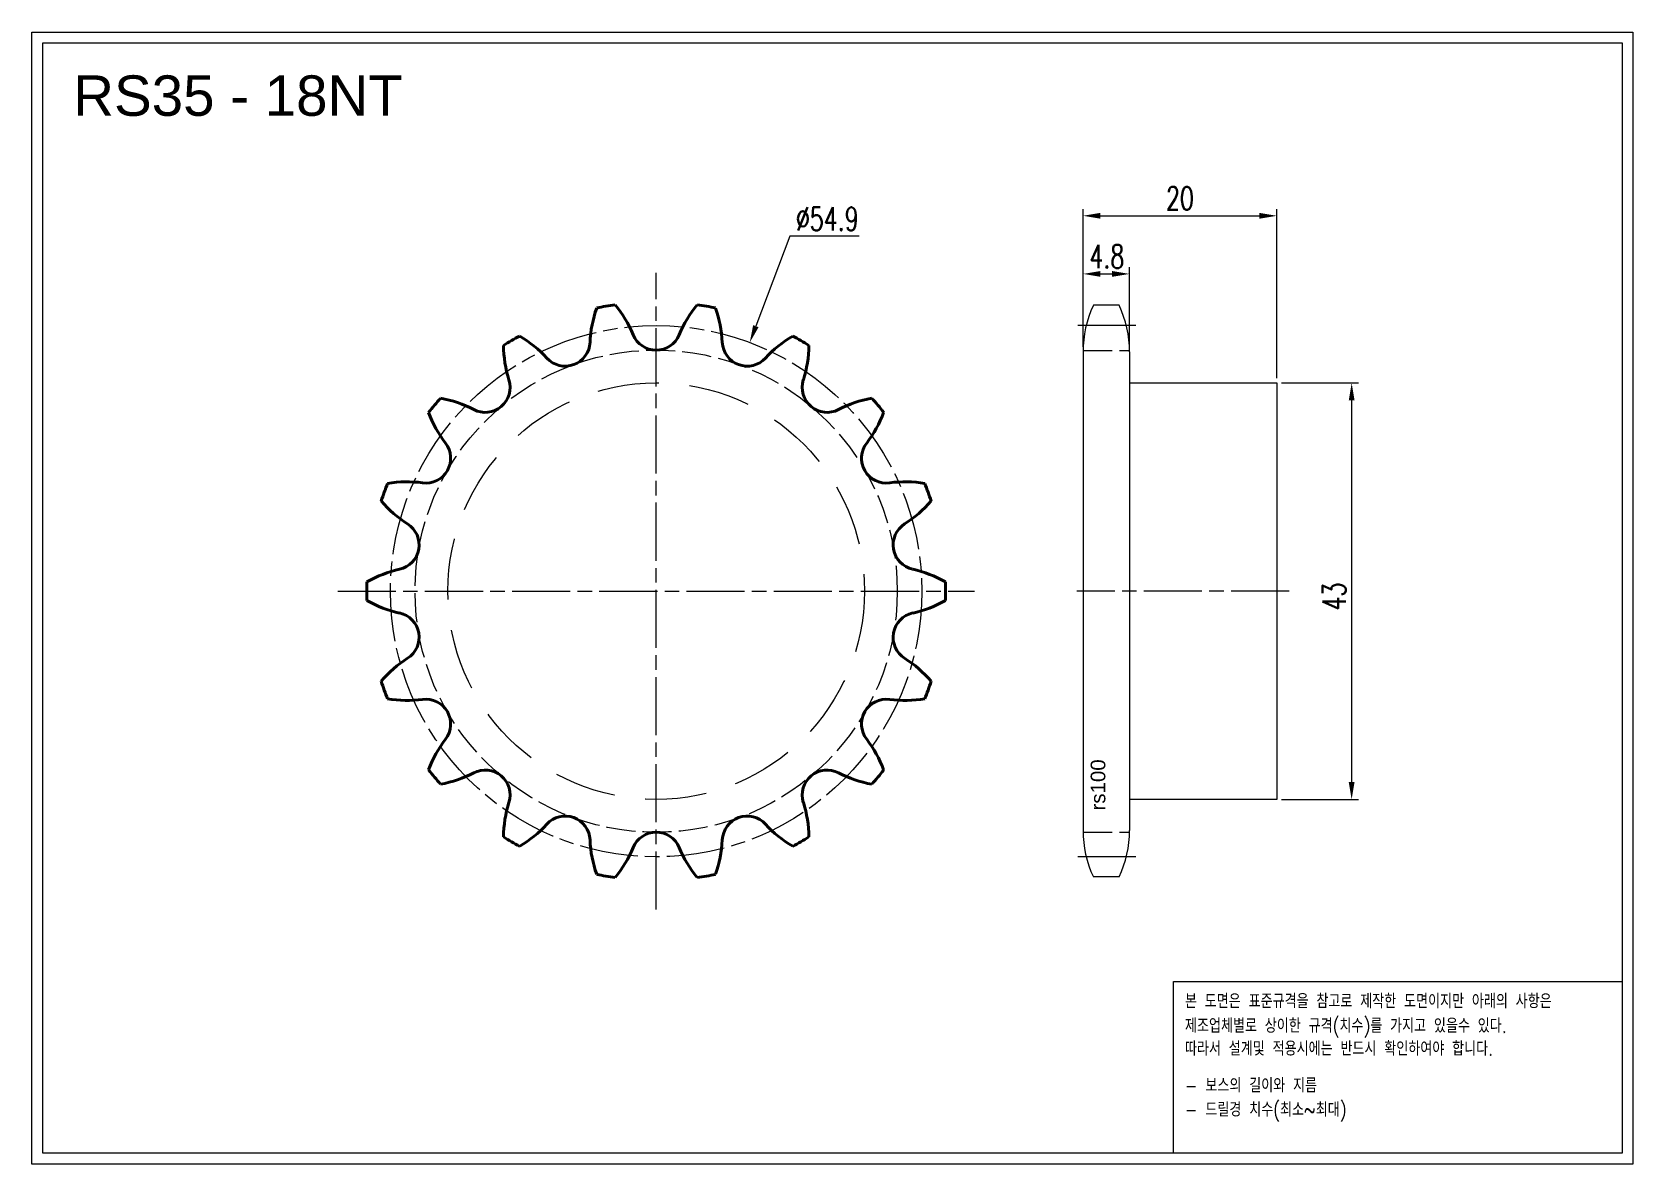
# Model space of a CAD drawing. Header units: millimetres. Extents: x -43697 to -43531, y 1089 to 1206.
import ezdxf

# ---------------------------------------------------------------- set-up
doc = ezdxf.new("R2010")
doc.units = ezdxf.units.MM
for name, pattern in [('AM_ISO02W050', [7.5, 6, -1.5]), ('AM_ISO02W050x2', [3.75, 3, -0.75]), ('AM_ISO08W050', [18, 12, -1.5, 3, -1.5]), ('AM_ISO08W050x2', [9, 6, -0.75, 1.5, -0.75]), ('HIDDEN', [9.525, 6.35, -3.175])]:
    doc.linetypes.add(name, pattern=pattern)
for name, color, linetype, lineweight in [('AM_0N', 7, 'Continuous', 50), ('AM_3N', 6, 'AM_ISO02W050', 25), ('AM_7', 4, 'AM_ISO08W050', 25), ('AM_7N', 4, 'AM_ISO08W050', 25)]:
    doc.layers.add(name, color=color, linetype=linetype, lineweight=lineweight)
doc.layers.add('HL', color=2, linetype='HIDDEN')
doc.layers.add('S-DIM', color=7, linetype='Continuous')
doc.styles.add('HAN', font='ROMANS.shx', dxfattribs={"width": 0.7, "bigfont": 'whgtxt.shx'})
doc.styles.add('HSG', font='SIMPLEX.shx', dxfattribs={"width": 0.7, "bigfont": 'HSG.shx'})
doc.styles.get("Standard").update_dxf_attribs({"font": 'arial.ttf'})
doc.dimstyles.new('APP3', dxfattribs={"dimtxt": 2.4, "dimasz": 1.8, "dimexe": 0.7, "dimexo": 0.5, "dimgap": 0.6, "dimtad": 1, "dimtoh": 1, "dimdec": 1, "dimrnd": 0.01, "dimzin": 9, "dimdsep": 46, "dimtxsty": 'HSG', "dimcen": 0, "dimclrd": 1, "dimclre": 1, "dimclrt": 256, "dimazin": 2, "dimtp": 1, "dimtm": 1, "dimtfac": 0.5, "dimtdec": 1, "dimtofl": 0, "dimtmove": 0, "dimatfit": 3, "dimfxl": 0, "dimtvp": 1, "dimtolj": 2, "dimlwd": -1, "dimlwe": -1, "dimarcsym": 0})
doc.dimstyles.new('APP3$0', dxfattribs={"dimtxt": 2.4, "dimasz": 1.8, "dimexe": 0.7, "dimexo": 0.5, "dimgap": 0.6, "dimtad": 1, "dimtoh": 1, "dimdec": 1, "dimrnd": 0.01, "dimzin": 9, "dimdsep": 46, "dimtxsty": 'HSG', "dimcen": 0, "dimclrd": 1, "dimclre": 1, "dimclrt": 256, "dimazin": 2, "dimtp": 1, "dimtm": 1, "dimtfac": 0.5, "dimtdec": 1, "dimtofl": 0, "dimtmove": 0, "dimatfit": 3, "dimfxl": 0, "dimtvp": 1, "dimtolj": 2, "dimlwd": -1, "dimlwe": -1, "dimarcsym": 0})

# ---------------------------------------------------------------- blocks, each defined once
blk = doc.blocks.new('*D1')
at = {"layer": 'Defpoints', "color": 0, "transparency": 16777216}
for p in [(-43568.17, 1169.63), (-43568.17, 1126.63), (-43560.44, 1126.63)]:
    blk.add_point(p, dxfattribs=at)
at = {"layer": 'S-DIM', "color": 1, "transparency": 16777216}
for p, q in [((-43567.67, 1169.63), (-43559.74, 1169.63)), ((-43560.44, 1167.83), (-43560.44, 1128.43)), ((-43567.67, 1126.63), (-43559.74, 1126.63))]:
    blk.add_line(p, q, dxfattribs=at)
for points in [[(-43560.74, 1167.83), (-43560.14, 1167.83), (-43560.44, 1169.63)], [(-43560.74, 1128.43), (-43560.14, 1128.43), (-43560.44, 1126.63)]]:
    blk.add_solid(points, dxfattribs=at)
at = {"layer": 'S-DIM', "transparency": 16777216, "insert": (-43562.24, 1147.58), "char_height": 2.4, "attachment_point": 5, "rotation": 90, "style": 'HSG'}
blk.add_mtext('\\A2;43', dxfattribs=at)
blk = doc.blocks.new('*D2')
at = {"layer": 'Defpoints', "color": 0, "transparency": 16777216}
for p in [(-43583.37, 1180.88), (-43588.17, 1172.84), (-43583.37, 1172.84)]:
    blk.add_point(p, dxfattribs=at)
at = {"layer": 'S-DIM', "color": 1, "transparency": 16777216}
for p, q in [((-43588.17, 1173.34), (-43588.17, 1181.58)), ((-43583.37, 1173.34), (-43583.37, 1181.58)), ((-43586.37, 1180.88), (-43585.17, 1180.88))]:
    blk.add_line(p, q, dxfattribs=at)
for points in [[(-43586.37, 1181.18), (-43586.37, 1180.58), (-43588.17, 1180.88)], [(-43585.17, 1181.18), (-43585.17, 1180.58), (-43583.37, 1180.88)]]:
    blk.add_solid(points, dxfattribs=at)
at = {"layer": 'S-DIM', "transparency": 16777216, "insert": (-43585.71, 1182.68), "char_height": 2.4, "attachment_point": 5, "style": 'HSG'}
blk.add_mtext('\\A2;4.8', dxfattribs=at)
blk = doc.blocks.new('*D3')
at = {"layer": 'Defpoints', "color": 0, "transparency": 16777216}
for p in [(-43568.17, 1186.88), (-43588.17, 1172.84), (-43568.17, 1169.63)]:
    blk.add_point(p, dxfattribs=at)
at = {"layer": 'S-DIM', "color": 1, "transparency": 16777216}
for p, q in [((-43588.17, 1173.34), (-43588.17, 1187.58)), ((-43586.37, 1186.88), (-43569.97, 1186.88)), ((-43568.17, 1170.13), (-43568.17, 1187.58))]:
    blk.add_line(p, q, dxfattribs=at)
for points in [[(-43586.37, 1187.18), (-43586.37, 1186.58), (-43588.17, 1186.88)], [(-43569.97, 1187.18), (-43569.97, 1186.58), (-43568.17, 1186.88)]]:
    blk.add_solid(points, dxfattribs=at)
at = {"layer": 'S-DIM', "transparency": 16777216, "insert": (-43578.17, 1188.68), "char_height": 2.4, "attachment_point": 5, "style": 'HSG'}
blk.add_mtext('\\A2;20', dxfattribs=at)
blk = doc.blocks.new('*D4')
at = {"layer": 'Defpoints', "color": 0, "transparency": 16777216}
for p in [(-43622.57, 1173.8), (-43641.89, 1122.46)]:
    blk.add_point(p, dxfattribs=at)
at = {"layer": 'S-DIM', "color": 1, "transparency": 16777216}
for p, q in [((-43618.45, 1184.76), (-43621.94, 1175.49)), ((-43611.29, 1184.76), (-43618.45, 1184.76))]:
    blk.add_line(p, q, dxfattribs=at)
blk.add_solid([(-43622.22, 1175.59), (-43621.66, 1175.38), (-43622.57, 1173.8)], dxfattribs=at)
at = {"layer": 'S-DIM', "transparency": 16777216, "insert": (-43614.57, 1186.56), "char_height": 2.4, "attachment_point": 5, "style": 'HSG'}
blk.add_mtext('\\A2;∅54.9', dxfattribs=at)
blk = doc.blocks.new('notice1')
at = {"color": 4}
blk.add_lwpolyline([(-22142.12, 1735.9), (-22053.8, 1735.9), (-22053.8, 1702.07), (-22142.12, 1702.07)], close=True, dxfattribs=at)
at = {"color": 4, "style": 'HAN', "width": 0.8}
for s, p in [('본 도면은 표준규격을 참고로 제작한 도면이지만 아래의 사항은', (-22139.9, 1730.62)), ('제조업체별로 상이한 규격(치수)를 가지고 있을수 있다.', (-22139.9, 1725.78)), ('따라서 설계및 적용시에는 반드시 확인하여야 합니다.', (-22139.9, 1721.28)), ('- 보스의 길이와 지름', (-22139.9, 1714.03)), ('- 드릴경 치수(최소~최대)', (-22139.9, 1709.27))]:
    blk.add_text(s, height=2.7949, dxfattribs=at).set_placement(p)

msp = doc.modelspace()

# ---------------------------------------------------------------- linework, layer by layer
for p, q in [((-43584.44, 1177.64), (-43587.09, 1177.64)), ((-43588.17, 1172.84), (-43588.17, 1123.43)), ((-43583.37, 1172.84), (-43583.37, 1123.43)), ((-43583.37, 1169.63), (-43568.17, 1169.63)), ((-43568.17, 1169.63), (-43568.17, 1126.63)), ((-43568.17, 1126.63), (-43583.37, 1126.63)), ((-43584.44, 1118.63), (-43587.09, 1118.63))]:
    msp.add_line(p, q)
for points in [[(-43696.66, 1205.85), (-43531.4, 1205.85), (-43531.4, 1089), (-43696.66, 1089)], [(-43695.54, 1204.74), (-43532.51, 1204.74), (-43532.51, 1090.12), (-43695.54, 1090.12)]]:
    msp.add_lwpolyline(points, close=True)
for centre, start, end in [((-43576.87, 1172.84), 154.8633, 180), ((-43594.67, 1172.84), 0, 25.1367), ((-43576.87, 1123.43), 180, 205.1367), ((-43594.67, 1123.43), 334.8633, 0)]:
    msp.add_arc(centre, 11.3, start, end)
at = {"layer": 'AM_0N'}
for centre, radius, start, end in [((-43626.88, 1173.28), 12.19, 160.4606, 177.5), ((-43632.23, 1148.13), 29.87, 98.1455, 101.8545), ((-43645.87, 1169.94), 12.19, 22.5, 39.5394), ((-43618.6, 1169.94), 12.19, 140.4606, 157.5), ((-43632.23, 1148.13), 29.87, 78.1455, 81.8545), ((-43637.59, 1173.28), 12.19, 2.5, 19.5394), ((-43632.23, 1148.13), 29.87, 118.1455, 121.8545), ((-43635.8, 1173.6), 12.19, 180.4606, 197.5), ((-43652.5, 1163.96), 12.19, 42.5, 59.5394), ((-43641.62, 1173.93), 2.57, 222.5, 357.5), ((-43632.23, 1175.58), 2.57, 202.5, 337.5), ((-43622.84, 1173.93), 2.57, 182.5, 317.5), ((-43611.96, 1163.96), 12.19, 120.4606, 137.5), ((-43632.23, 1148.13), 29.87, 58.1455, 61.8545), ((-43628.66, 1173.6), 12.19, 342.5, 359.5394), ((-43649.88, 1169.16), 2.57, 242.5, 17.5), ((-43614.59, 1169.16), 2.57, 162.5, 297.5), ((-43632.23, 1148.13), 29.87, 138.1455, 141.8545), ((-43656.69, 1156.07), 12.19, 62.5, 79.5394), ((-43607.77, 1156.07), 12.19, 100.4606, 117.5), ((-43632.23, 1148.13), 29.87, 38.1455, 41.8545), ((-43644.3, 1170.84), 12.19, 200.4606, 217.5), ((-43620.17, 1170.84), 12.19, 322.5, 339.5394), ((-43656.01, 1161.86), 2.57, 262.5, 37.5), ((-43608.46, 1161.86), 2.57, 142.5, 277.5), ((-43632.23, 1148.13), 29.87, 158.1455, 161.8545), ((-43657.93, 1147.23), 12.19, 82.5, 99.5394), ((-43606.53, 1147.23), 12.19, 80.4606, 97.5), ((-43632.23, 1148.13), 29.87, 18.1455, 21.8545), ((-43651.34, 1165.35), 12.19, 220.4606, 237.5), ((-43613.13, 1165.35), 12.19, 302.5, 319.5394), ((-43659.27, 1152.9), 2.57, 282.5, 57.5), ((-43605.2, 1152.9), 2.57, 122.5, 257.5), ((-43656.07, 1138.49), 12.19, 102.5, 119.5394), ((-43608.39, 1138.49), 12.19, 60.4606, 77.5), ((-43632.23, 1148.13), 29.87, 178.1455, 181.8545), ((-43632.23, 1148.13), 29.87, 358.1455, 1.8545), ((-43656.07, 1157.77), 12.19, 240.4606, 257.5), ((-43608.39, 1157.77), 12.19, 282.5, 299.5394), ((-43659.27, 1143.37), 2.57, 302.5, 77.5), ((-43605.2, 1143.37), 2.57, 102.5, 237.5), ((-43651.34, 1130.92), 12.19, 122.5, 139.5394), ((-43613.13, 1130.92), 12.19, 40.4606, 57.5), ((-43632.23, 1148.13), 29.87, 198.1455, 201.8545), ((-43632.23, 1148.13), 29.87, 338.1455, 341.8545), ((-43657.93, 1149.04), 12.19, 260.4606, 277.5), ((-43656.01, 1134.41), 2.57, 322.5, 97.5), ((-43608.46, 1134.41), 2.57, 82.5, 217.5), ((-43606.53, 1149.04), 12.19, 262.5, 279.5394), ((-43644.3, 1125.42), 12.19, 142.5, 159.5394), ((-43620.17, 1125.42), 12.19, 20.4606, 37.5), ((-43632.23, 1148.13), 29.87, 218.1455, 221.8545), ((-43656.69, 1140.19), 12.19, 280.4606, 297.5), ((-43649.88, 1127.1), 2.57, 342.5, 117.5), ((-43614.59, 1127.1), 2.57, 62.5, 197.5), ((-43607.77, 1140.19), 12.19, 242.5, 259.5394), ((-43632.23, 1148.13), 29.87, 318.1455, 321.8545), ((-43635.8, 1122.67), 12.19, 162.5, 179.5394), ((-43628.66, 1122.67), 12.19, 0.4606, 17.5), ((-43652.5, 1132.31), 12.19, 300.4606, 317.5), ((-43641.62, 1122.34), 2.57, 2.5, 137.5), ((-43622.84, 1122.34), 2.57, 42.5, 177.5), ((-43611.96, 1132.31), 12.19, 222.5, 239.5394), ((-43632.23, 1148.13), 29.87, 238.1455, 241.8545), ((-43626.88, 1122.98), 12.19, 182.5, 199.5394), ((-43632.23, 1120.68), 2.57, 22.5, 157.5), ((-43637.59, 1122.98), 12.19, 340.4606, 357.5), ((-43632.23, 1148.13), 29.87, 298.1455, 301.8545), ((-43645.87, 1126.33), 12.19, 320.4606, 337.5), ((-43618.6, 1126.33), 12.19, 202.5, 219.5394), ((-43632.23, 1148.13), 29.87, 258.1455, 261.8545), ((-43632.23, 1148.13), 29.87, 278.1455, 281.8545)]:
    msp.add_arc(centre, radius, start, end, dxfattribs=at)
at = {"layer": 'AM_3N', "linetype": 'AM_ISO02W050x2'}
for p, q in [((-43588.17, 1172.99), (-43583.37, 1172.99)), ((-43588.17, 1123.27), (-43583.37, 1123.27))]:
    msp.add_line(p, q, dxfattribs=at)
msp.add_circle((-43632.23, 1148.13), 24.89, dxfattribs=at)
at = {"layer": 'AM_7', "linetype": 'AM_ISO08W050x2'}
for p, q in [((-43582.71, 1175.56), (-43588.82, 1175.56)), ((-43566.89, 1148.13), (-43588.82, 1148.13)), ((-43582.71, 1120.71), (-43588.82, 1120.71))]:
    msp.add_line(p, q, dxfattribs=at)
msp.add_circle((-43632.23, 1148.13), 27.43, dxfattribs=at)
at = {"layer": 'AM_7N', "linetype": 'AM_ISO08W050x2'}
for p, q in [((-43632.23, 1115.27), (-43632.23, 1181)), ((-43665.1, 1148.13), (-43599.36, 1148.13))]:
    msp.add_line(p, q, dxfattribs=at)
at = {"layer": 'HL'}
msp.add_circle((-43632.23, 1148.13), 21.5, dxfattribs=at)

# ---------------------------------------------------------------- block references
at = {"xscale": 0.52416, "yscale": 0.52416, "zscale": 0.52416}
msp.add_blockref('notice1', (-31972.8, 197.96), dxfattribs=at)

# ---------------------------------------------------------------- texts
msp.add_text('RS35 - 18NT', height=4.1731).set_placement((-43692.4, 1197.2))
at = {"insert": (-43587.38, 1125.49), "char_height": 1.512, "width": 6.5009, "attachment_point": 1, "rotation": 90}
msp.add_mtext('rs100', dxfattribs=at)

# ---------------------------------------------------------------- dimensions: what is measured, and where the dimension line sits
at = {"layer": 'S-DIM'}
dim = msp.add_linear_dim(base=(-43568.17, 1186.88), p1=(-43588.17, 1172.84), p2=(-43568.17, 1169.63), dimstyle='APP3$0', dxfattribs=at)
dim.commit()
dim.dimension.update_dxf_attribs({"geometry": '*D3', "text_midpoint": (-43578.17, 1188.68)})
dim = msp.add_diameter_dim_2p(p1=(-43641.89, 1122.46), p2=(-43622.57, 1173.8), dimstyle='APP3', dxfattribs=at)
dim.commit()
dim.dimension.update_dxf_attribs({"geometry": '*D4', "text_midpoint": (-43614.57, 1184.76), "dimtype": 131})
dim = msp.add_linear_dim(base=(-43583.37, 1180.88), p1=(-43588.17, 1172.84), p2=(-43583.37, 1172.84), dimstyle='APP3$0', dxfattribs=at)
dim.commit()
dim.dimension.update_dxf_attribs({"geometry": '*D2', "text_midpoint": (-43585.71, 1180.88), "dimtype": 128})
dim = msp.add_linear_dim(base=(-43560.44, 1126.63), p1=(-43568.17, 1169.63), p2=(-43568.17, 1126.63), angle=90, dimstyle='APP3$0', dxfattribs=at)
dim.commit()
dim.dimension.update_dxf_attribs({"geometry": '*D1', "text_midpoint": (-43560.44, 1147.58), "dimtype": 128})

doc.saveas('drawing.dxf')
